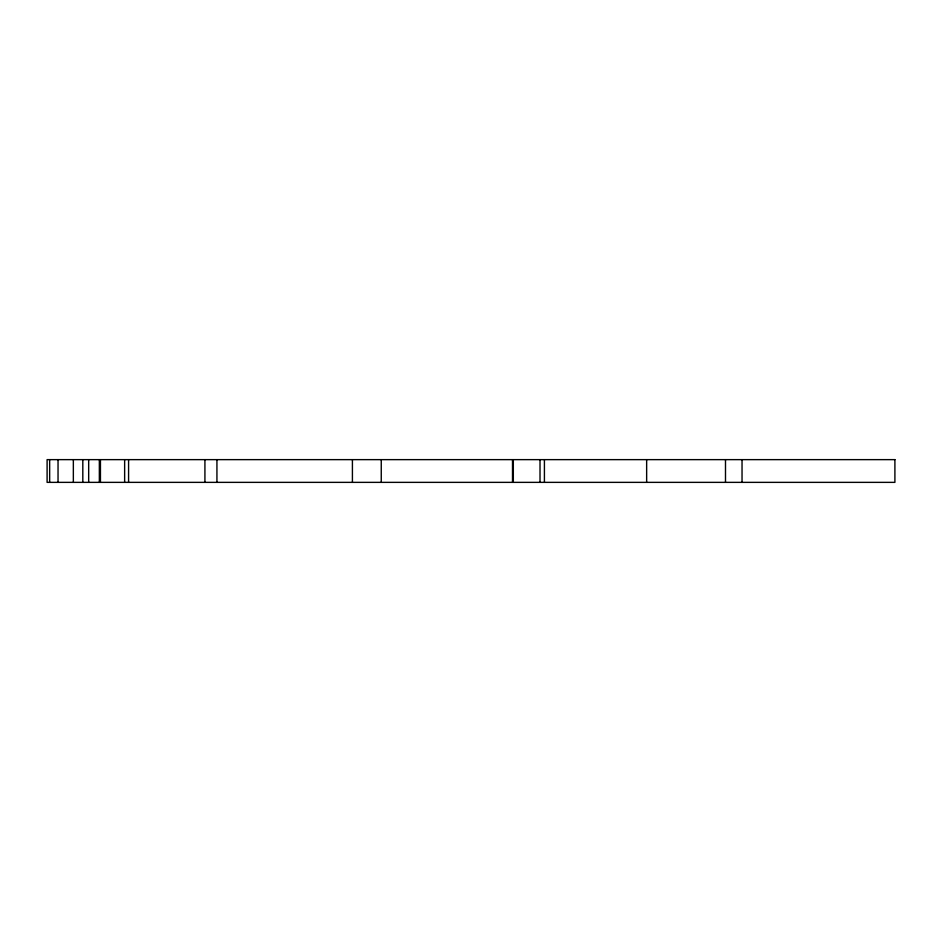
<?xml version="1.0" encoding="UTF-8"?>
<svg xmlns="http://www.w3.org/2000/svg" width="942" height="942" viewBox="0 0 942 942"><rect width="100%" height="100%" fill="white"/><g stroke="black" fill="none" stroke-linecap="round" stroke-linejoin="round"><path stroke-width="1.41" d="M742.037 459.637L742.037 482.363M725.493 459.637L725.493 482.363M646.648 459.637L646.648 482.363M544.417 459.637L544.417 482.363M540.013 459.637L540.013 482.363M513.319 459.637L513.319 482.363M512.507 459.637L512.507 482.363M381.251 459.637L381.251 482.363M352.414 459.637L352.414 482.363M216.931 459.637L216.931 482.363M204.92 459.637L204.92 482.363M128.583 459.637L128.583 482.363M124.638 459.637L124.638 482.363M100.441 459.637L100.441 482.363M99.346 459.637L99.346 482.363M88.678 459.637L88.678 482.363M82.814 459.637L82.814 482.363M73.346 459.637L73.346 482.363M58.039 459.637L58.039 482.363M49.655 459.637L49.655 482.363M894.9 459.637L47.1 459.637L47.1 482.363L894.9 482.363L894.9 459.637"/></g></svg>
